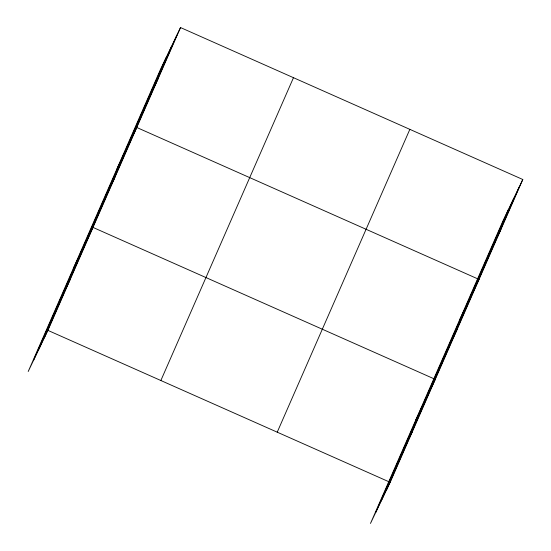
<?xml version="1.0" encoding="UTF-8"?>
<svg xmlns="http://www.w3.org/2000/svg" width="551" height="551" viewBox="0 0 551 551"><rect width="100%" height="100%" fill="white"/><g stroke="black" fill="none" stroke-linecap="round" stroke-linejoin="round"><path stroke-width="0.83" d="M33.508 360.437L166.126 57.614M38.976 349.031L171.595 46.208M44.28 337.963L176.899 35.133M180.528 27.55L160.823 68.682L28.204 371.505L47.909 330.373L180.528 27.55L522.796 179.495L390.177 482.318L370.472 523.45L503.091 220.627L522.796 179.495M160.858 380.514L293.476 77.691M277.229 432.177L409.848 129.354M375.775 512.382L508.394 209.552M381.237 500.976L513.856 198.146M386.54 489.908L519.159 187.078M155.017 85.102L158.647 77.519M117.06 168.613L136.765 127.481L479.033 279.426L459.32 320.558M111.247 185.033L114.883 177.45M73.297 268.544L93.002 227.418L435.269 379.357L415.557 420.489M66.823 286.479L70.459 278.896M497.277 237.047L500.914 229.457M453.514 336.978L457.151 329.395M409.09 438.424L412.72 430.841M47.909 330.373L390.177 482.318"/></g></svg>
